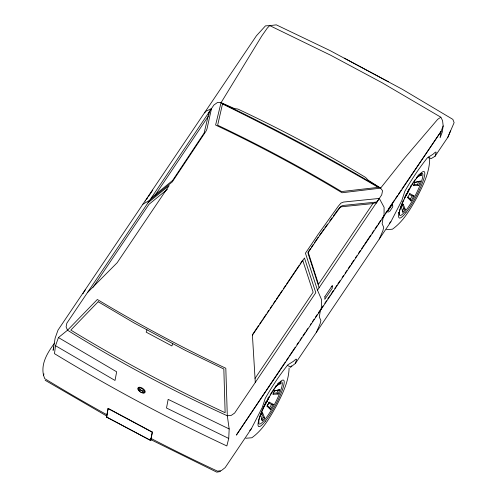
<?xml version="1.0" encoding="UTF-8"?>
<svg xmlns="http://www.w3.org/2000/svg" width="497" height="497" viewBox="0 0 497 497"><rect width="100%" height="100%" fill="white"/><g stroke="black" fill="none" stroke-linecap="round" stroke-linejoin="round"><path stroke-width="0.75" d="M228.732 438.441L229.179 428.967L227.303 415.772L225.812 368.265A803.264 412.609 21.9 0 1 97.331 299.48L67.517 330.225L58.447 337.562L55.534 345.713L54.465 353.653A1632.782 1418.544 9.6 0 0 226.856 445.952L228.732 438.441L166.501 408.025L168.154 399.371L229.179 428.967M289.105 368.004C288.751 381.615 282.433 394.04 276.388 405.919C269.846 417.617 262.969 429.806 251.836 437.758L245.866 438.242M208.783 114.993L209.082 112.167L204.143 133.028L172.614 180.461L151.287 197.905M443.162 125.921L442.237 132.19L440.112 137.75L441.019 131.5L443.162 125.921L442.578 120.69L440.851 117.211L382.398 82.924L330.903 55.353L269.734 25.602L265.473 25.869L256.44 35.753L58.019 330.095L55.148 338.078L53.086 350.348L53.875 346.968M323.075 305.872L320.478 309.73L319.298 316.968L320.894 320.534L320.062 323.92L316.434 332.226M388.02 212.449L388.368 210.287L392.481 204.242L392.245 205.69M392.816 205.963L392.63 207.1L389.499 211.697M106.445 416.989L108.16 408.41L152.343 432.067L150.734 440.497L106.445 416.989L150.734 440.497M106.681 416.138L108.16 408.41M150.634 440.646L152.343 432.067M204.87 112.931L205.317 111.589L211.492 108.588L206.988 128.885L206.162 130.916L172.273 181.902L149.659 200.31L142.894 204.192M269.734 25.602L267.274 28.124L261.832 35.908L221.041 102.717L215.599 125.051A1313.378 1151.195 47.5 0 1 342.054 192.755L380.59 188.139L404.651 157.984L437.664 119.355L440.851 117.211M107.34 415.02A1563.369 1302.084 12.3 0 1 44.73 378.652L43.55 375.341L43.935 373.887M287.316 365.301L290.702 367.115L295.442 363.363L296.597 359.3L295.845 359.201L293.373 361.35L287.85 364.823A209.958 112.937 -76.9 0 0 265.255 398.346L262.267 407.497L251.283 428.868L225.172 467.602L221.395 470.553L217.531 471.168A1563.369 1302.084 12.3 0 1 150.69 438.255M428.352 157.102L431.029 158.68L435.043 156.275L436.198 152.212L435.447 152.113L432.974 154.263L427.451 157.735A209.958 112.937 -76.9 0 0 404.856 191.258L401.868 200.409L390.884 221.774L295.442 363.363M146.982 329.828L146.155 332.145L171.9 345.931L172.732 343.613M145.192 201.105L145.484 200.285M278.165 394.096L273.027 394.227L273.431 393.127L276.978 393.034L278.165 394.096L279.805 389.667L274.226 390.984L279.805 389.667M418.76 185.536L413.622 185.667L414.026 184.567L417.573 184.474L418.76 185.536L420.394 181.107L414.815 182.424L420.394 181.107M273.027 394.227L274.301 390.779M276.978 393.034L278.022 390.207M413.622 185.667L414.896 182.219M417.573 184.474L418.617 181.653M435.043 156.275L447.84 137.29L450.493 130.947M379.261 239.02L382.889 230.72L383.721 227.334L382.131 223.762L383.305 216.524L384.175 215.244M447.84 137.29L454.121 122.647L452.86 119.373L402.247 89.243L329.815 50.464L276.307 24.85L270.231 25.589M267.007 406.167L269.25 402.191L273.307 404.334L270.418 409.453L267.007 406.167L269.25 402.191M411.013 200.894L407.596 197.607L407.938 196.924L410.298 199.191L411.013 200.894L413.902 195.775L409.845 193.631L409.335 194.445L412.143 195.93L413.902 195.775M270.418 409.453L269.703 407.751L271.548 404.49L273.307 404.334M407.596 197.607L409.845 193.631M410.298 199.191L412.143 195.93M266.616 401.241L266.162 401.868M209.467 111.688L211.492 108.588M376.074 203.397L379.317 198.44L384.088 207.292L384.063 215.99L382.007 218.456M265.87 390.953L236.361 435.092L441.019 131.5L401.967 188.966M266.305 390.307L285.297 362.027M286.595 360.101L288.751 356.883M289.614 355.603L295.23 347.248M296.957 344.676L298.685 342.104M299.977 340.178L301.704 337.606M303.002 335.674L305.158 332.462M306.022 331.176L307.749 328.604M146.578 199.34L147.814 197.508M148.64 196.29L152.753 190.183M54.508 343.191C47.718 352.367 40.735 363.406 43.55 375.341M93.038 287.303L148.976 204.317L167.377 189.345M155.17 195.128L208.28 116.341M344.284 58.13L388.468 81.788M252.83 334.102L258.465 325.746M259.763 323.82L261.931 320.602M262.795 319.316L266.262 314.172M267.131 312.886L268.865 310.321M270.163 308.388L272.331 305.177M273.195 303.891L275.363 300.673M276.233 299.387L282.296 290.391M283.594 288.459L285.763 285.247M286.632 283.961L299.2 265.317M300.064 264.031L302.667 260.173L313.135 292.205L255.029 378.403M310.637 248.363L308.134 252.085L318.478 284.303L372.88 203.59L376.906 202.018L343.048 205.466L340.961 206.274L318.962 236.522L307.923 252.898L319.111 287.757M311.47 247.127L313.141 244.648M314.396 242.791L318.155 237.218M252.439 335.164L304.456 257.999L315.794 292.677L234.646 413.05L231.304 415.362L227.303 415.772A1380.964 1284.037 0.9 0 1 67.517 330.225L66.101 326.914L66.822 323.205L213.884 105.041L217.605 102.413L221.041 102.717L234.391 108.545L237.889 109.06A1402.466 1379.635 -55.2 0 1 365.581 177.429L368.19 180.181L380.59 188.139L382.566 190.73L381.708 194.892L317.49 290.161L321.658 299.902L321.236 309.196L320.478 309.73M310.296 324.833L311.147 323.572M312.414 321.683L314.11 319.167M315.384 317.279L317.08 314.763M318.353 312.874L320.049 310.358M324.808 303.3L326.541 300.728M327.84 298.803L330.008 295.591M330.878 294.305L333.475 290.447M334.773 288.521L336.941 285.303M337.811 284.017L339.973 280.805M342.141 277.593L343.439 275.661M345.173 273.089L346.906 270.523M348.204 268.591L350.373 265.379M351.242 264.093L353.839 260.235M355.572 257.663L356.871 255.738M358.604 253.166L360.337 250.594M361.642 248.668L363.804 245.45M364.674 244.164L370.737 235.168M372.042 233.242L373.775 230.67M375.073 228.738L377.242 225.526M378.105 224.24L380.708 220.382M290.702 367.115L291.565 365.829M385.473 213.325L387.648 210.119M388.511 208.833L394.587 199.862M395.457 198.583L397.625 195.377M398.495 194.097L401.098 190.252M319.496 235.342L323.969 229.092M324.864 227.843L327.548 224.091M329.784 220.966L332.021 217.841M333.363 215.965L337.836 209.715M405.285 209.386L403.148 204.217L402.415 205.118L403.893 208.69L405.285 209.386L402.837 212.188L402.334 210.48L403.893 208.69M261.82 413.678L262.553 412.777L264.696 417.946L262.248 420.748L261.739 419.039L263.298 417.25L261.82 413.678L260.633 415.038M338.314 209.156L339.749 207.466L341.501 206.789L372.88 203.59M403.148 204.217L401.228 206.479L402.837 212.188M262.553 412.777L260.645 414.958L262.248 420.748M87.46 292.578L117.155 262.739L169.173 185.574L147.963 202.826M249.693 430.47L251.283 428.868M389.331 223.321L390.884 221.774M418.468 175.168L420.965 173.969L421.537 175.118L417.064 177.019M277.873 383.727L280.37 382.528L280.948 383.678L275.829 385.852M417.909 175.795L419.897 174.95L421.537 175.118M277.314 384.355L279.302 383.51L280.948 383.678M331.244 286.496L332.313 286.098M280.37 382.528L278.935 382.777L279.302 383.51M220.662 471.498L216.76 472.15L150.56 439.503M379.317 198.44L343.632 202.043L340.961 203.087L338.177 206.354L318.26 234.186L305.444 253.197L317.49 290.161M386.455 229.682L392.425 229.198C403.564 221.246 410.441 209.057 416.983 197.359C423.028 185.48 429.34 173.055 429.694 159.444L428.662 157.363M138.178 389.542L144.497 391.301M263.298 417.25L264.696 417.946M268.747 403.005L271.548 404.49M108.054 408.559L152.237 432.216M107.197 416.287L45.159 380.28M55.534 345.713L115.012 380.453L116.658 371.806L58.447 337.562M138.464 388.07L144.217 392.773A3.765 1.839 34 0 0 141.272 388.287A3.765 1.839 34 0 0 138.526 390.207A3.765 1.839 34 0 0 144.217 392.773M267.343 405.484L269.703 407.751M398.706 212.461L399.6 213.958L399.308 211.896M419.53 174.217L419.897 174.95M399.023 212.809L399.6 213.958M258.713 420.456L259.005 422.518M252.395 334.748L255.284 382.429M221.041 102.717A2194.267 2158.502 -68.8 0 1 380.59 188.139M82.974 293.733A7.318 0.783 -59.5 0 1 83.608 292.634M83.931 292.087A7.318 0.783 -59.5 0 1 84.596 291.006M84.919 290.49A7.318 0.783 -59.5 0 1 85.559 289.515M139.794 391.325A4.181 2.038 34 0 1 138.719 387.312A4.181 2.038 34 0 1 144.31 389.834A4.181 2.038 34 0 1 143.447 392.972M142.571 392.81A4.181 2.038 34 0 1 140.682 391.959M416.287 178.15A23.837 4.256 -61.8 0 1 421.76 180.566A23.837 4.256 -61.8 0 1 406.155 210.107A23.837 4.256 -61.8 0 1 400.141 208.709M400.402 207.883A23.837 4.256 -61.8 0 1 402.123 203.23M402.384 202.602A23.837 4.256 -61.8 0 1 403.521 199.98M404.452 197.968A23.837 4.256 -61.8 0 1 406.509 193.83M407.229 192.457A23.837 4.256 -61.8 0 1 409.497 188.388M410.267 187.083A23.837 4.256 -61.8 0 1 411.038 185.803M411.82 184.555A23.837 4.256 -61.8 0 1 412.976 182.766M413.79 181.567A23.837 4.256 -61.8 0 1 415.063 179.765M410.944 185.735A15.003 2.678 -61.8 0 1 404.254 198.396M408.807 189.407A3.436 0.615 -61.8 0 1 408.782 189.773M408.633 190.314A3.436 0.615 -61.8 0 1 408.391 190.985M407.652 192.538A3.436 0.615 -61.8 0 1 405.682 195.259M408.292 190.724A1.913 0.342 -61.8 0 1 407.919 192.128A1.913 0.342 -61.8 0 1 406.763 193.954M406.596 194.085A1.913 0.342 -61.8 0 1 406.49 194.103M408.584 190.009A2.162 0.385 -61.8 0 1 408.199 190.929M407.944 191.426A2.162 0.385 -61.8 0 1 407.67 191.91M272.766 390.76A23.837 4.256 -61.8 0 1 281.078 389.406A23.837 4.256 -61.8 0 1 262.615 422.09A23.837 4.256 -61.8 0 1 263.857 406.527M264.18 405.85A23.837 4.256 -61.8 0 1 266.634 401.017M268.138 398.29A23.837 4.256 -61.8 0 1 268.902 396.948M270.057 395.003A23.837 4.256 -61.8 0 1 272.387 391.325M269.511 396.252A15.003 2.678 -61.8 0 1 263.665 406.956M268.132 397.793A3.436 0.615 -61.8 0 1 268.187 398.333M268.045 398.874A3.436 0.615 -61.8 0 1 267.796 399.545M267.461 400.302A3.436 0.615 -61.8 0 1 267.057 401.098M266.622 401.868A3.436 0.615 -61.8 0 1 265.087 403.819M267.591 399.302A1.913 0.342 -61.8 0 1 266.982 401.346A1.913 0.342 -61.8 0 1 265.864 402.359M266.081 401.688A1.913 0.342 -61.8 0 1 266.268 401.265M267.827 399.004A2.162 0.385 -61.8 0 1 267.61 399.489M324.932 296.492L324.802 299.349L332.213 288.359L332.344 285.502L324.932 296.492M222.507 103.979L217.643 125.225A1270.984 1062.803 44.2 0 1 341.557 191.562L378.254 187.357A2189.534 1919.613 47.5 0 0 222.507 103.979M98.176 301.747L70.804 330.089A1440.275 1230.659 10.8 0 0 225.129 412.715L223.836 369.022L185.605 350.503L134.109 322.938L98.176 301.747M405.937 212.617A26.285 4.69 -61.8 0 0 424.773 172.888A26.285 4.69 -61.8 0 0 404.465 198.701A26.285 4.69 -61.8 0 0 405.937 212.617M265.342 421.176A26.285 4.69 -61.8 0 0 284.185 381.447A26.285 4.69 -61.8 0 0 263.87 407.26A26.285 4.69 -61.8 0 0 265.342 421.176"/></g></svg>
